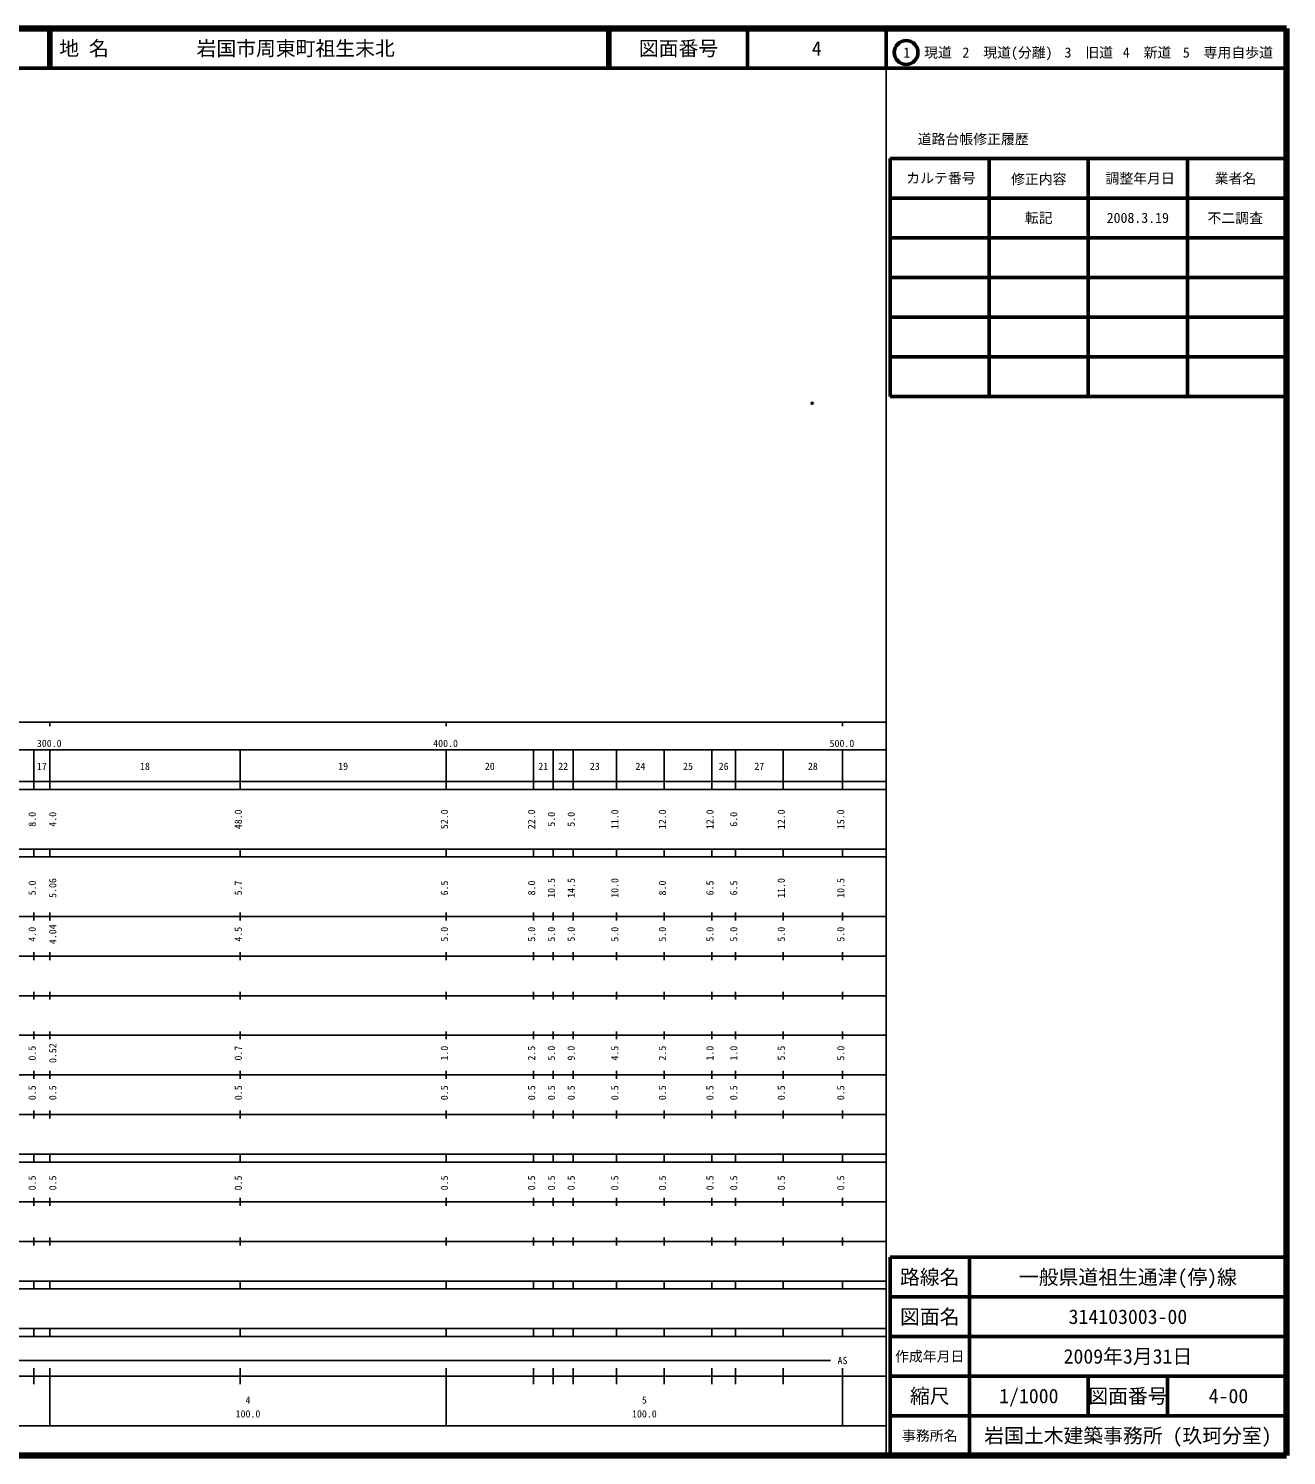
# Model space of a CAD drawing. Units: millimetres on the paper. Extents: x 40 to 680, y 20 to 380.
# Drawn here: x 362.6 to 680, y 20 to 380 of the extents above; entities that cross this region are included whole.
import ezdxf
from ezdxf.enums import TextEntityAlignment as Align

# ---------------------------------------------------------------- set-up
doc = ezdxf.new("R2010")
doc.units = ezdxf.units.MM
doc.header["$PDMODE"] = 32
doc.header["$PDSIZE"] = 0.5
doc.layers.add('M-OTRS', color=6, linetype='Continuous')
doc.layers.add('M-TTL-TXT', color=7, linetype='Continuous')
for name, color, linetype, lineweight in [('M-TTL', 2, 'Continuous', 140), ('M-TTL-BAND', 7, 'Continuous', 25), ('M-TTL-FRAM', 2, 'Continuous', 50), ('M-TTL-LINE', 7, 'Continuous', 50)]:
    doc.layers.add(name, color=color, linetype=linetype, lineweight=lineweight)
doc.styles.add('ＭＳ ゴシック', font='')
doc.styles.get('ＭＳ ゴシック').set_extended_font_data('MS Gothic')

msp = doc.modelspace()

# ---------------------------------------------------------------- linework, layer by layer
at = {"layer": 'M-OTRS'}
msp.add_point((560.354, 285.451), dxfattribs=at)
at = {"layer": 'M-TTL'}
for p, q in [((680, 380), (40, 380)), ((680, 20), (680, 380)), ((40, 20), (680, 20))]:
    msp.add_line(p, q, dxfattribs=at)
at = {"layer": 'M-TTL-BAND'}
for p, q in [((579, 20), (579, 370)), ((40, 205), (579, 205)), ((368, 205), (368, 204)), ((468, 205), (468, 204)), ((568, 205), (568, 204)), ((68, 198), (579, 198)), ((364, 188), (364, 198)), ((368, 188), (368, 198)), ((416, 188), (416, 198)), ((468, 188), (468, 198)), ((490, 188), (490, 198)), ((495, 188), (495, 198)), ((500, 188), (500, 198)), ((511, 188), (511, 198)), ((523, 188), (523, 198)), ((535, 188), (535, 198)), ((541, 188), (541, 198)), ((553, 188), (553, 198)), ((568, 188), (568, 198)), ((40, 190), (579, 190)), ((40, 188), (579, 188)), ((40, 173), (579, 173)), ((364, 171), (364, 173)), ((368, 171), (368, 173)), ((416, 171), (416, 173)), ((468, 171), (468, 173)), ((490, 171), (490, 173)), ((495, 171), (495, 173)), ((500, 171), (500, 173)), ((511, 171), (511, 173)), ((523, 171), (523, 173)), ((535, 171), (535, 173)), ((541, 171), (541, 173)), ((553, 171), (553, 173)), ((568, 171), (568, 173)), ((40, 171), (579, 171)), ((40, 156), (579, 156)), ((364, 155), (364, 157)), ((368, 155), (368, 157)), ((416, 155), (416, 157)), ((468, 155), (468, 157)), ((490, 155), (490, 157)), ((495, 155), (495, 157)), ((500, 155), (500, 157)), ((511, 155), (511, 157)), ((523, 155), (523, 157)), ((535, 155), (535, 157)), ((541, 155), (541, 157)), ((553, 155), (553, 157)), ((568, 155), (568, 157)), ((46, 146), (579, 146)), ((364, 145), (364, 147)), ((368, 145), (368, 147)), ((416, 145), (416, 147)), ((468, 145), (468, 147)), ((490, 145), (490, 147)), ((495, 145), (495, 147)), ((500, 145), (500, 147)), ((511, 145), (511, 147)), ((523, 145), (523, 147)), ((535, 145), (535, 147)), ((541, 145), (541, 147)), ((553, 145), (553, 147)), ((568, 145), (568, 147)), ((364, 135), (364, 137)), ((368, 135), (368, 137)), ((416, 135), (416, 137)), ((468, 135), (468, 137)), ((490, 135), (490, 137)), ((495, 135), (495, 137)), ((500, 135), (500, 137)), ((511, 135), (511, 137)), ((523, 135), (523, 137)), ((535, 135), (535, 137)), ((541, 135), (541, 137)), ((553, 135), (553, 137)), ((568, 135), (568, 137)), ((52, 136), (579, 136)), ((46, 126), (579, 126)), ((364, 125), (364, 127)), ((368, 125), (368, 127)), ((416, 125), (416, 127)), ((468, 125), (468, 127)), ((490, 125), (490, 127)), ((495, 125), (495, 127)), ((500, 125), (500, 127)), ((511, 125), (511, 127)), ((523, 125), (523, 127)), ((535, 125), (535, 127)), ((541, 125), (541, 127)), ((553, 125), (553, 127)), ((568, 125), (568, 127)), ((52, 116), (579, 116)), ((364, 115), (364, 117)), ((368, 115), (368, 117)), ((416, 115), (416, 117)), ((468, 115), (468, 117)), ((490, 115), (490, 117)), ((495, 115), (495, 117)), ((500, 115), (500, 117)), ((511, 115), (511, 117)), ((523, 115), (523, 117)), ((535, 115), (535, 117)), ((541, 115), (541, 117)), ((553, 115), (553, 117)), ((568, 115), (568, 117)), ((46, 106), (579, 106)), ((364, 105), (364, 107)), ((368, 105), (368, 107)), ((416, 105), (416, 107)), ((468, 105), (468, 107)), ((490, 105), (490, 107)), ((495, 105), (495, 107)), ((500, 105), (500, 107)), ((511, 105), (511, 107)), ((523, 105), (523, 107)), ((535, 105), (535, 107)), ((541, 105), (541, 107)), ((553, 105), (553, 107)), ((568, 105), (568, 107)), ((40, 96), (579, 96)), ((40, 94), (579, 94)), ((364, 94), (364, 96)), ((368, 94), (368, 96)), ((416, 94), (416, 96)), ((468, 94), (468, 96)), ((490, 94), (490, 96)), ((495, 94), (495, 96)), ((500, 94), (500, 96)), ((511, 94), (511, 96)), ((523, 94), (523, 96)), ((535, 94), (535, 96)), ((541, 94), (541, 96)), ((553, 94), (553, 96)), ((568, 94), (568, 96)), ((49, 84), (579, 84)), ((364, 83), (364, 85)), ((368, 83), (368, 85)), ((416, 83), (416, 85)), ((468, 83), (468, 85)), ((490, 83), (490, 85)), ((495, 83), (495, 85)), ((500, 83), (500, 85)), ((511, 83), (511, 85)), ((523, 83), (523, 85)), ((535, 83), (535, 85)), ((541, 83), (541, 85)), ((553, 83), (553, 85)), ((568, 83), (568, 85)), ((40, 74), (579, 74)), ((364, 73), (364, 75)), ((368, 73), (368, 75)), ((416, 73), (416, 75)), ((468, 73), (468, 75)), ((490, 73), (490, 75)), ((495, 73), (495, 75)), ((500, 73), (500, 75)), ((511, 73), (511, 75)), ((523, 73), (523, 75)), ((535, 73), (535, 75)), ((541, 73), (541, 75)), ((553, 73), (553, 75)), ((568, 73), (568, 75)), ((40, 64), (579, 64)), ((40, 62), (579, 62)), ((364, 62), (364, 64)), ((368, 62), (368, 64)), ((416, 62), (416, 64)), ((468, 62), (468, 64)), ((490, 62), (490, 64)), ((495, 62), (495, 64)), ((500, 62), (500, 64)), ((511, 62), (511, 64)), ((523, 62), (523, 64)), ((535, 62), (535, 64)), ((541, 62), (541, 64)), ((553, 62), (553, 64)), ((568, 62), (568, 64)), ((40, 52), (579, 52)), ((364, 50), (364, 52)), ((368, 50), (368, 52)), ((416, 50), (416, 52)), ((468, 50), (468, 52)), ((490, 50), (490, 52)), ((495, 50), (495, 52)), ((500, 50), (500, 52)), ((511, 50), (511, 52)), ((523, 50), (523, 52)), ((535, 50), (535, 52)), ((541, 50), (541, 52)), ((553, 50), (553, 52)), ((568, 50), (568, 52)), ((40, 50), (579, 50)), ((71, 44), (565, 44)), ((40, 40), (579, 40)), ((364, 38), (364, 42)), ((368, 27.5), (368, 42)), ((416, 38), (416, 42)), ((468, 27.5), (468, 42)), ((490, 38), (490, 42)), ((495, 38), (495, 42)), ((500, 38), (500, 42)), ((511, 38), (511, 42)), ((523, 38), (523, 42)), ((535, 38), (535, 42)), ((541, 38), (541, 42)), ((553, 38), (553, 42)), ((568, 27.5), (568, 42)), ((68, 27.5), (579, 27.5))]:
    msp.add_line(p, q, dxfattribs=at)
at = {"layer": 'M-TTL-FRAM'}
for p, q in [((580, 347.197), (580, 287.197)), ((580, 347.197), (680, 347.197)), ((580, 287.197), (680, 287.197)), ((680, 70), (580, 70)), ((580, 70), (580, 20))]:
    msp.add_line(p, q, dxfattribs=at)
at = {"layer": 'M-TTL-LINE'}
for p, q in [((367.75, 380), (367.75, 370)), ((368.25, 380), (368.25, 370)), ((508.747, 380), (508.747, 370)), ((509.247, 380), (509.247, 370)), ((543.997, 380), (543.997, 370)), ((579, 380), (579, 370)), ((40, 370), (680, 370)), ((605, 347.197), (605, 287.197)), ((630, 347.197), (630, 287.197)), ((655, 347.197), (655, 287.197)), ((580, 337.197), (680, 337.197)), ((580, 327.197), (680, 327.197)), ((580, 317.197), (680, 317.197)), ((580, 307.197), (680, 307.197)), ((580, 297.197), (680, 297.197)), ((600, 70), (600, 20)), ((680, 60), (580, 60)), ((680, 50), (580, 50)), ((680, 40), (580, 40)), ((630, 40), (630, 30)), ((650, 40), (650, 30)), ((680, 30), (580, 30))]:
    msp.add_line(p, q, dxfattribs=at)
msp.add_circle((584.031, 373.958), 3, dxfattribs=at)

# ---------------------------------------------------------------- texts
at = {"layer": 'M-TTL-BAND', "style": 'ＭＳ ゴシック'}
for s, p in [('300.0', (367.844, 198.195)), ('400.0', (467.844, 198.195)), ('500.0', (567.844, 198.195)), ('17', (366, 192.405)), ('18', (392, 192.405)), ('19', (442, 192.405)), ('20', (479, 192.405)), ('21', (492.5, 192.405)), ('22', (497.5, 192.405)), ('23', (505.5, 192.405)), ('24', (517, 192.405)), ('25', (529, 192.405)), ('26', (538, 192.405)), ('27', (547, 192.405)), ('28', (560.5, 192.405)), ('AS', (568, 42.5)), ('4', (418, 32.523)), ('5', (518, 32.523)), ('100.0', (418, 29.033)), ('100.0', (518, 29.033))]:
    msp.add_text(s, height=1.833, dxfattribs=at).set_placement(p, align=Align.BOTTOM_CENTER)
for s, p in [('8.0', (365, 180.5)), ('4.0', (370.183, 180.5)), ('48.0', (417, 180.5)), ('52.0', (469, 180.5)), ('22.0', (491, 180.5)), ('5.0', (496, 180.5)), ('5.0', (501, 180.5)), ('11.0', (512, 180.5)), ('12.0', (524, 180.5)), ('12.0', (536, 180.5)), ('6.0', (542, 180.5)), ('12.0', (554, 180.5)), ('15.0', (569, 180.5)), ('5.0', (365, 163.174)), ('5.06', (370.183, 163.174)), ('5.7', (417, 163.174)), ('6.5', (469, 163.174)), ('8.0', (491, 163.174)), ('10.5', (496, 163.174)), ('14.5', (501, 163.174)), ('10.0', (512, 163.174)), ('8.0', (524, 163.174)), ('6.5', (536, 163.174)), ('6.5', (542, 163.174)), ('11.0', (554, 163.174)), ('10.5', (569, 163.174)), ('4.0', (365, 151.5)), ('4.04', (370.183, 151.5)), ('4.5', (417, 151.5)), ('5.0', (469, 151.5)), ('5.0', (491, 151.5)), ('5.0', (496, 151.5)), ('5.0', (501, 151.5)), ('5.0', (512, 151.5)), ('5.0', (524, 151.5)), ('5.0', (536, 151.5)), ('5.0', (542, 151.5)), ('5.0', (554, 151.5)), ('5.0', (569, 151.5)), ('0.5', (365, 121.5)), ('0.52', (370.183, 121.5)), ('0.7', (417, 121.5)), ('1.0', (469, 121.5)), ('2.5', (491, 121.5)), ('5.0', (496, 121.5)), ('9.0', (501, 121.5)), ('4.5', (512, 121.5)), ('2.5', (524, 121.5)), ('1.0', (536, 121.5)), ('1.0', (542, 121.5)), ('5.5', (554, 121.5)), ('5.0', (569, 121.5)), ('0.5', (365, 111.5)), ('0.5', (370.183, 111.5)), ('0.5', (417, 111.5)), ('0.5', (469, 111.5)), ('0.5', (491, 111.5)), ('0.5', (496, 111.5)), ('0.5', (501, 111.5)), ('0.5', (512, 111.5)), ('0.5', (524, 111.5)), ('0.5', (536, 111.5)), ('0.5', (542, 111.5)), ('0.5', (554, 111.5)), ('0.5', (569, 111.5)), ('0.5', (365, 88.764)), ('0.5', (370.183, 88.764)), ('0.5', (417, 88.764)), ('0.5', (469, 88.764)), ('0.5', (491, 88.764)), ('0.5', (496, 88.764)), ('0.5', (501, 88.764)), ('0.5', (512, 88.764)), ('0.5', (524, 88.764)), ('0.5', (536, 88.764)), ('0.5', (542, 88.764)), ('0.5', (554, 88.764)), ('0.5', (569, 88.764))]:
    msp.add_text(s, height=1.833, rotation=90, dxfattribs=at).set_placement(p, align=Align.BOTTOM_CENTER)
at = {"layer": 'M-TTL-TXT', "style": 'ＭＳ ゴシック'}
for s, p in [('地 名', (370.38, 375)), ('岩国市周東町祖生末北', (405.024, 375))]:
    msp.add_text(s, height=3.666, dxfattribs=at).set_placement(p, align=Align.MIDDLE_LEFT)
for s, height, p in [('図面番号', 3.666, (526.622, 375)), ('4', 3.666, (561.497, 375)), ('1\u3000現道', 2.566, (589.448, 373.958)), ('2\u3000現道(分離)', 2.566, (609.619, 373.958)), ('3\u3000旧道', 2.566, (630.121, 373.958)), ('4\u3000新道', 2.566, (644.824, 373.958)), ('5\u3000専用自歩道', 2.566, (665.228, 373.958)), ('道路台帳修正履歴', 2.566, (600.968, 352.113)), ('カルテ番号', 2.566, (592.839, 342.277)), ('修正内容', 2.566, (617.509, 342.023)), ('調整年月日', 2.566, (643.089, 342.197)), ('業者名', 2.566, (667.134, 342.197)), ('転記', 2.566, (617.5, 332.245)), ('2008.3.19', 2.566, (642.5, 332.245)), ('不二調査', 2.566, (667.077, 332.189)), ('路線名', 3.666, (590, 65)), ('路線名', 3.666, (590, 65)), ('一般県道祖生通津(停)線', 3.666, (640, 65)), ('図面名', 3.666, (590, 55)), ('図面名', 3.666, (590, 55)), ('314103003-00', 3.666, (640, 55)), ('2009年3月31日', 3.666, (640, 45)), ('作成年月日', 2.566, (590, 45)), ('作成年月日', 2.566, (590, 45)), ('縮尺', 3.666, (590, 35)), ('縮尺', 3.666, (590, 35)), ('1/1000', 3.666, (615, 35)), ('図面番号', 3.666, (640, 35)), ('図面番号', 3.666, (640, 35)), (' 4-00', 3.666, (664.125, 35)), ('事務所名', 2.566, (590, 25)), ('事務所名', 2.566, (590, 25)), ('岩国土木建築事務所 (玖珂分室)', 3.666, (640, 25))]:
    msp.add_text(s, height=height, dxfattribs=at).set_placement(p, align=Align.MIDDLE_CENTER)

doc.saveas('drawing.dxf')
